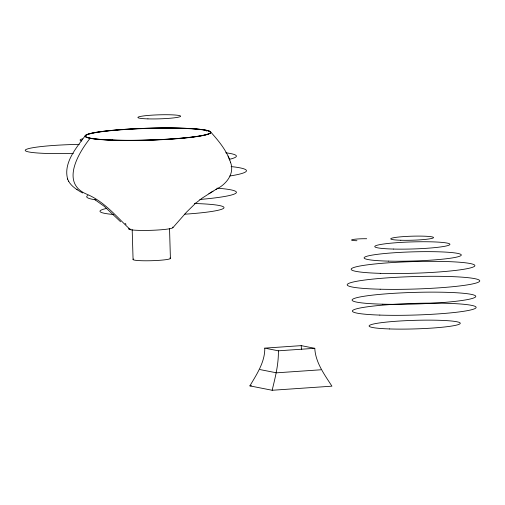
<?xml version="1.0" encoding="UTF-8"?>
<svg xmlns="http://www.w3.org/2000/svg" width="505" height="505" viewBox="0 0 505 505"><rect width="100%" height="100%" fill="white"/><g stroke="black" fill="none" stroke-linecap="round" stroke-linejoin="round"><path stroke-width="0.76" d="M264.79 348.134C264.974 362.135 256.717 374.287 249.893 385.877L272.157 390.27L331.924 386.173C324.494 374.577 315.505 362.596 314.785 348.311L301.22 345.635L264.79 348.134L278.356 350.811L314.785 348.311M272.157 390.27C275.263 377.336 278.697 364.225 278.356 350.811M216.007 189.394C226 184.653 235.084 173.695 230.476 162.155M130.827 229.043L130.34 229.668C116.668 216.916 104.642 201.729 86.904 194.261C60.095 183.353 78.471 152.895 90.111 138.301M85.358 135.536C76.407 147.839 63.106 162.743 67.664 179.187M172.849 227.723L186.528 212.15L195.713 203.13M205.819 130.372L206.734 131.092M195.46 203.351L202.215 198.08L213.009 191.225M216.557 189.053L208.874 193.737M320.883 369.786L276.5 372.829L259.968 369.572M249.893 385.877L251.465 385.769M82.612 192.973C76.571 189.621 69.999 185.651 67.5 178.808M94.858 199.664L104.339 206.381L120.607 221.777M76.672 189.413L77.164 189.728M125.133 223.412L126.061 224.296M210.522 131.811C218.621 140.876 226.802 150.566 230.532 162.345M68.56 181.118L68.724 181.484M228.077 156.032L229.788 160.041M301.453 349.675L301.22 345.635M169.529 228.5L170.412 258.453M132.184 229.605L133.074 259.551M169.838 257.967A18.691 1.761 -1.7 0 1 151.759 260.7A18.691 1.761 -1.7 0 1 133.636 259.04M172.445 227.117A22.151 2.102 -1.8 0 1 151.071 230.324A22.151 2.102 -1.8 0 1 129.015 228.525M73.32 153.375A47.06 4.431 -1.7 0 1 25.313 150.08A47.06 4.431 -1.7 0 1 79.241 144.392M81.747 140.977A32.086 3.017 -1.7 0 1 82.523 138.843M194.343 203.502A62.033 5.839 -1.7 0 1 223.759 208.142A62.033 5.839 -1.7 0 1 184.42 214.221M113.758 214.524A62.033 5.839 -1.7 0 1 106.517 208.458M356.94 240.727A10.27 0.966 -1.7 0 1 352.78 239.54A10.27 0.966 -1.7 0 1 366.693 238.739M231.126 166.581A85.566 8.055 -1.7 0 1 229.813 175.999M225.722 152.775A75.939 7.146 -1.7 0 1 229.182 159.365M216.998 188.169A74.873 7.045 -1.7 0 1 199.81 199.469M95.912 199.854A74.873 7.045 -1.7 0 1 87.895 195.46M112.224 140.03A62.67 5.896 -1.7 0 0 210.389 132.79A62.67 5.896 -1.7 0 0 121.269 129.577A62.67 5.896 -1.7 0 0 112.224 140.03M112.123 140.1A62.847 5.915 -1.7 0 0 210.56 132.84A62.847 5.915 -1.7 0 0 121.194 129.621A62.847 5.915 -1.7 0 0 112.123 140.1M116.207 140.358A62.67 5.896 -1.7 0 0 210.61 132.544A62.67 5.896 -1.7 0 0 117.084 130.113A62.67 5.896 -1.7 0 0 116.207 140.358M147.927 118.877A21.393 2.014 -1.7 0 0 180.62 116.276A21.393 2.014 -1.7 0 0 149.209 115.355A21.393 2.014 -1.7 0 0 147.927 118.877M400.812 240.247A21.393 2.014 -1.7 0 0 433.511 237.647A21.393 2.014 -1.7 0 0 402.1 236.719A21.393 2.014 -1.7 0 0 400.812 240.247M380.24 273.344A61.894 5.826 -1.7 0 0 474.839 265.819A61.894 5.826 -1.7 0 0 383.952 263.149A61.894 5.826 -1.7 0 0 380.24 273.344M393.54 249.06A37.578 3.535 -1.7 0 0 449.917 244.338A37.578 3.535 -1.7 0 0 393.61 242.93A37.578 3.535 -1.7 0 0 393.54 249.06M388.332 261.117A48.632 4.577 -1.7 0 0 461.292 255.012A48.632 4.577 -1.7 0 0 388.421 253.188A48.632 4.577 -1.7 0 0 388.332 261.117M380.151 289.214A66.313 6.243 -1.7 0 0 479.75 280.906A66.313 6.243 -1.7 0 0 380.492 278.388A66.313 6.243 -1.7 0 0 380.151 289.214M382.828 304.187A61.894 5.826 -1.7 0 0 475.786 296.429A61.894 5.826 -1.7 0 0 383.15 294.087A61.894 5.826 -1.7 0 0 382.828 304.187M379.829 315.088A61.894 5.826 -1.7 0 0 475.981 307.804A61.894 5.826 -1.7 0 0 386.937 304.805A61.894 5.826 -1.7 0 0 379.829 315.088M389.368 328.938A45.57 4.286 -1.7 0 0 460.156 323.579A45.57 4.286 -1.7 0 0 394.594 321.369A45.57 4.286 -1.7 0 0 389.368 328.938"/></g></svg>
